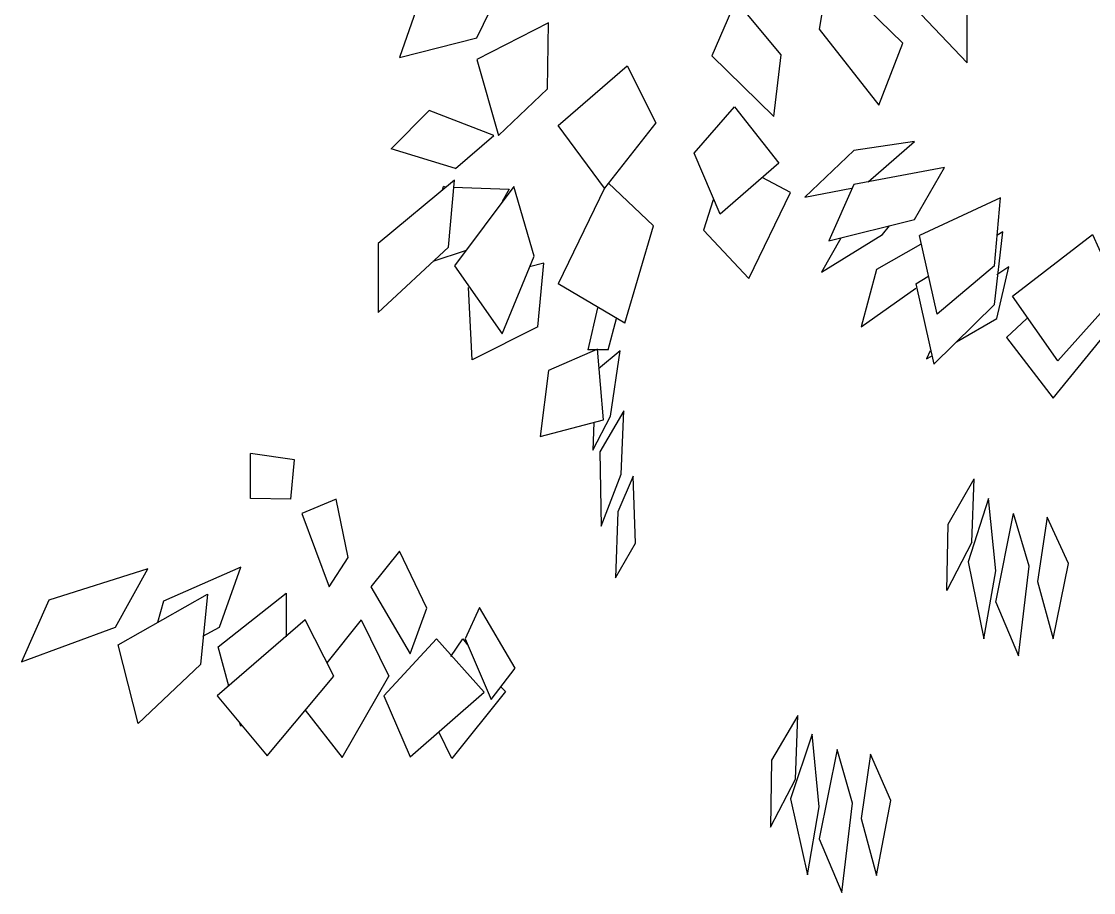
# Model space of a CAD drawing. Header units: millimetres. Extents: x 563079 to 571925, y 2063830 to 2067381.
# Drawn here: x 570916.274 to 570920.55, y 2066945.431 to 2066948.908 of the extents above; entities that cross this region are included whole.
import ezdxf

# ---------------------------------------------------------------- set-up
doc = ezdxf.new("R2010")
doc.units = ezdxf.units.MM
doc.header["$MEASUREMENT"] = 0
doc.layers.add('SO', color=48, linetype='Continuous')

# ---------------------------------------------------------------- blocks, each defined once
blk = doc.blocks.new('fsdfasdfsdf')
at = {"color": 99, "linetype": 'ByBlock'}
for p, q in [((592170.51, 2069330.14), (592165.75, 2069301.15)), ((592207.38, 2069294.02), (592170.51, 2069330.14)), ((591995.09, 2069296.69), (592006.98, 2069321.67)), ((592239.49, 2069284.21), (592239.49, 2069323.9)), ((592124.13, 2069315.42), (592112.24, 2069287.77)), ((592146.72, 2069288.22), (592124.13, 2069315.42)), ((591965.95, 2069314.09), (591956.44, 2069286.88)), ((592213.32, 2069311.86), (592239.49, 2069284.21)), ((592030.77, 2069304.27), (591995.09, 2069285.99)), ((592030.18, 2069271.27), (592030.77, 2069304.27)), ((592165.75, 2069301.15), (592195.49, 2069263.24)), ((591956.44, 2069286.88), (591995.09, 2069296.69)), ((592195.49, 2069263.24), (592207.38, 2069294.02)), ((592112.24, 2069287.77), (592143.16, 2069257.45)), ((592143.16, 2069257.45), (592146.72, 2069288.22)), ((591995.09, 2069285.99), (592005.8, 2069248.08)), ((592035.53, 2069252.99), (592070.02, 2069282.87)), ((592070.02, 2069282.87), (592084.29, 2069254.33)), ((592005.8, 2069248.08), (592030.18, 2069271.27)), ((592103.32, 2069239.16), (592123.53, 2069262.35)), ((592123.53, 2069262.35), (592145.54, 2069234.26)), ((591971.31, 2069260.57), (591952.28, 2069241.39)), ((592003.42, 2069248.08), (591971.31, 2069260.57)), ((592058.72, 2069221.77), (592035.53, 2069252.99)), ((592084.29, 2069254.33), (592058.72, 2069221.77)), ((591984.39, 2069231.58), (592003.42, 2069248.08)), ((592213.32, 2069244.96), (592183, 2069240.5)), ((592190.13, 2069224.89), (592213.32, 2069244.96)), ((591984.39, 2069231.58), (591952.28, 2069241.39)), ((592183, 2069240.5), (592158.62, 2069217.31)), ((592116.4, 2069208.84), (592103.32, 2069239.16)), ((592145.54, 2069234.26), (592116.4, 2069208.84)), ((592228.19, 2069232.03), (592183, 2069223.55)), ((592213.32, 2069206.16), (592228.19, 2069232.03)), ((591983.79, 2069225.78), (591945.74, 2069194.12)), ((591980.82, 2069192.33), (591983.79, 2069225.78)), ((592083.1, 2069203.04), (592060.5, 2069224.44)), ((592151.48, 2069219.54), (592137.21, 2069227.12)), ((592183, 2069223.55), (592170.51, 2069195.46)), ((591977.85, 2069220.88), (591978.44, 2069222.66)), ((591979.63, 2069222.21), (591978.44, 2069222.66)), ((591983.2, 2069222.21), (592011.15, 2069221.32)), ((592013.53, 2069222.66), (591983.79, 2069182.97)), ((592011.15, 2069221.32), (592007.58, 2069215.08)), ((592023.63, 2069187.87), (592013.53, 2069222.66)), ((592058.72, 2069221.77), (592035.53, 2069174.05)), ((592130.67, 2069176.72), (592151.48, 2069219.54)), ((592158.62, 2069217.31), (592181.81, 2069221.77)), ((592112.83, 2069215.97), (592108.07, 2069200.81)), ((592256.14, 2069216.86), (592215.7, 2069198.13)), ((592253.17, 2069182.97), (592256.14, 2069216.86)), ((592068.83, 2069154.43), (592083.1, 2069203.04)), ((592170.51, 2069195.46), (592213.32, 2069206.16)), ((592197.27, 2069198.58), (592200.84, 2069203.04)), ((592108.07, 2069200.81), (592130.67, 2069176.72)), ((592166.94, 2069179.85), (592197.27, 2069198.58)), ((592176.46, 2069196.79), (592166.94, 2069179.85)), ((592224.62, 2069158.89), (592215.7, 2069198.13)), ((592253.17, 2069163.79), (592257.33, 2069199.92)), ((592257.33, 2069199.92), (592254.35, 2069198.13)), ((592262.08, 2069167.81), (592301.93, 2069198.58)), ((592301.93, 2069198.58), (592315.01, 2069169.59)), ((591945.74, 2069194.12), (591945.74, 2069159.78)), ((591945.74, 2069159.78), (591980.82, 2069192.33)), ((592216.3, 2069193.67), (592194.3, 2069181.18)), ((591989.15, 2069190.55), (591973.09, 2069185.2)), ((592007.58, 2069149.07), (592023.63, 2069187.87)), ((591983.79, 2069182.97), (592007.58, 2069149.07)), ((592028.39, 2069184.31), (592021.26, 2069182.52)), ((592025.42, 2069152.64), (592028.39, 2069184.31)), ((592194.3, 2069181.18), (592186.57, 2069152.64)), ((592253.17, 2069182.97), (592224.62, 2069158.89)), ((592254.35, 2069156.66), (592260.3, 2069182.52)), ((592260.3, 2069182.52), (592254.35, 2069178.51)), ((592213.92, 2069174.05), (592219.87, 2069177.62)), ((591992.71, 2069136.14), (591990.93, 2069172.27)), ((592068.83, 2069154.43), (592035.53, 2069174.05)), ((592186.57, 2069152.64), (592213.92, 2069171.82)), ((592213.92, 2069174.05), (592222.84, 2069133.91)), ((592284.68, 2069135.69), (592262.08, 2069167.81)), ((592315.01, 2069169.59), (592284.68, 2069135.69)), ((592055.15, 2069162.01), (592050.39, 2069141.05)), ((592222.84, 2069133.91), (592253.17, 2069163.79)), ((592060.5, 2069141.05), (592064.66, 2069156.66)), ((592234.14, 2069145.06), (592254.35, 2069156.66)), ((592259.11, 2069147.29), (592269.22, 2069156.66)), ((592282.3, 2069116.96), (592315.01, 2069157.1)), ((592025.42, 2069152.64), (591992.71, 2069136.14)), ((592259.11, 2069147.29), (592282.3, 2069116.96)), ((592055.15, 2069141.49), (592030.77, 2069130.79)), ((592060.5, 2069141.05), (592050.39, 2069141.05)), ((592058.12, 2069106.26), (592055.15, 2069141.49)), ((592066.45, 2069140.6), (592055.74, 2069131.68)), ((592061.69, 2069108.04), (592066.45, 2069140.6)), ((592221.05, 2069140.6), (592219.27, 2069136.59)), ((592219.27, 2069136.59), (592221.65, 2069137.92)), ((592030.77, 2069130.79), (592026.61, 2069097.79)), ((592026.61, 2069097.79), (592058.12, 2069106.26)), ((592052.77, 2069091.1), (592061.69, 2069108.04)), ((592068.23, 2069110.72), (592056.34, 2069090.2)), ((592067.04, 2069079.06), (592068.23, 2069110.72)), ((592053.37, 2069104.92), (592052.77, 2069091.1)), ((592056.34, 2069090.2), (592056.93, 2069053.19)), ((591904.11, 2069086.19), (591882.11, 2069089.31)), ((591882.11, 2069067.01), (591882.11, 2069089.31)), ((591902.33, 2069066.57), (591904.11, 2069086.19)), ((592056.93, 2069053.19), (592067.04, 2069079.06)), ((592072.99, 2069078.16), (592065.26, 2069060.32)), ((592074.18, 2069044.71), (592072.99, 2069078.16)), ((592229.97, 2069054.08), (592243.06, 2069076.83)), ((592241.87, 2069045.16), (592243.06, 2069076.83)), ((591902.33, 2069066.57), (591882.11, 2069067.01)), ((591924.92, 2069066.57), (591907.68, 2069059.43)), ((591930.87, 2069037.58), (591924.92, 2069066.57)), ((592250.19, 2069067.01), (592240.08, 2069035.35)), ((592253.76, 2069030.89), (592250.19, 2069067.01)), ((591907.68, 2069059.43), (591921.36, 2069022.86)), ((592065.26, 2069060.32), (592064.07, 2069027.32)), ((592253.76, 2069015.28), (592262.68, 2069059.43)), ((592270.41, 2069033.12), (592262.68, 2069059.43)), ((592229.38, 2069021.08), (592229.97, 2069054.08)), ((592279.33, 2069057.65), (592274.57, 2069025.54)), ((592290.03, 2069034.46), (592279.33, 2069057.65)), ((592064.07, 2069027.32), (592074.18, 2069044.71)), ((592241.87, 2069045.16), (592229.38, 2069021.08)), ((591921.36, 2069022.86), (591930.87, 2069037.58)), ((591956.44, 2069040.7), (591942.17, 2069022.86)), ((591970.12, 2069012.16), (591956.44, 2069040.7)), ((591830.97, 2069031.78), (591781.62, 2069016.17)), ((591814.92, 2069002.79), (591830.97, 2069031.78)), ((591877.35, 2069032.67), (591838.7, 2069015.73)), ((591866.65, 2069002.79), (591877.35, 2069032.67)), ((592240.08, 2069035.35), (592247.81, 2068997)), ((592265.06, 2068988.52), (592270.41, 2069033.12)), ((592282.3, 2068997), (592290.03, 2069034.46)), ((592247.81, 2068997), (592253.76, 2069030.89)), ((591942.17, 2069022.86), (591961.79, 2068989.41)), ((592274.57, 2069025.54), (592282.3, 2068997)), ((591781.62, 2069016.17), (591767.94, 2068985.4)), ((591816.11, 2068993.87), (591860.7, 2069019.29)), ((591838.7, 2069015.73), (591835.73, 2069005.02)), ((591860.7, 2069019.29), (591857.14, 2068984.06)), ((591866.05, 2068992.98), (591899.95, 2069019.74)), ((591899.95, 2069019.74), (591899.95, 2068997.89)), ((592253.76, 2069015.28), (592265.06, 2068988.52)), ((591961.79, 2068989.41), (591970.12, 2069012.16)), ((591996.28, 2069012.6), (591989.15, 2068997)), ((592014.12, 2068982.28), (591996.28, 2069012.6)), ((591909.46, 2069006.36), (591865.46, 2068968.45)), ((591923.73, 2068978.26), (591909.46, 2069006.36)), ((591937.41, 2069006.36), (591920.17, 2068984.95)), ((591937.41, 2069006.36), (591951.09, 2068978.26)), ((591767.94, 2068985.4), (591814.92, 2069002.79)), ((591858.32, 2068998.33), (591866.65, 2069002.79)), ((591826.21, 2068954.63), (591816.11, 2068993.87)), ((591974.87, 2068997), (591948.71, 2068968.45)), ((591974.87, 2068997), (591998.66, 2068970.24)), ((591982.01, 2068988.08), (591987.96, 2068997)), ((591987.96, 2068997), (591990.33, 2068993.87)), ((591989.15, 2068997), (592002.23, 2068966.67)), ((591871.41, 2068973.36), (591866.05, 2068992.98)), ((591857.14, 2068984.06), (591826.21, 2068954.63)), ((591890.44, 2068938.57), (591923.73, 2068978.26)), ((591927.9, 2068937.68), (591951.09, 2068978.26)), ((592002.23, 2068966.67), (592014.12, 2068982.28)), ((592009.36, 2068970.68), (592006.98, 2068972.91)), ((591865.46, 2068968.45), (591890.44, 2068938.57)), ((591948.71, 2068968.45), (591961.79, 2068938.13)), ((591961.79, 2068938.13), (591998.66, 2068970.24)), ((592009.36, 2068970.68), (591982.6, 2068937.23)), ((591909.46, 2068961.32), (591927.9, 2068937.68)), ((592155.05, 2068958.64), (592141.97, 2068936.34)), ((592153.86, 2068926.98), (592155.05, 2068958.64)), ((591877.35, 2068953.29), (591876.76, 2068954.63)), ((591877.35, 2068953.29), (591877.35, 2068953.74)), ((591877.35, 2068953.74), (591877.35, 2068953.29)), ((591982.6, 2068937.23), (591976.06, 2068950.61)), ((592162.19, 2068949.28), (592151.48, 2068917.16)), ((592165.75, 2068913.15), (592162.19, 2068949.28)), ((592174.67, 2068941.69), (592165.75, 2068897.1)), ((592182.4, 2068914.93), (592174.67, 2068941.69)), ((592141.97, 2068936.34), (592141.37, 2068902.89)), ((592191.32, 2068939.46), (592186.57, 2068907.35)), ((592201.43, 2068916.27), (592191.32, 2068939.46)), ((592141.37, 2068902.89), (592153.86, 2068926.98)), ((592151.48, 2068917.16), (592159.81, 2068879.26)), ((592177.05, 2068870.34), (592182.4, 2068914.93)), ((592194.3, 2068878.81), (592201.43, 2068916.27)), ((592159.81, 2068879.26), (592165.75, 2068913.15)), ((592186.57, 2068907.35), (592194.3, 2068878.81)), ((592165.75, 2068897.1), (592177.05, 2068870.34))]:
    blk.add_line(p, q, dxfattribs=at)

msp = doc.modelspace()

# ---------------------------------------------------------------- block references
at = {"layer": 'SO', "color": 5, "xscale": 0.007999999914318323, "yscale": 0.007999999914318323, "zscale": 0.007999999914318323}
msp.add_blockref('fsdfasdfsdf', (566182.13012, 2050394.4683), dxfattribs=at)

doc.saveas('drawing.dxf')
